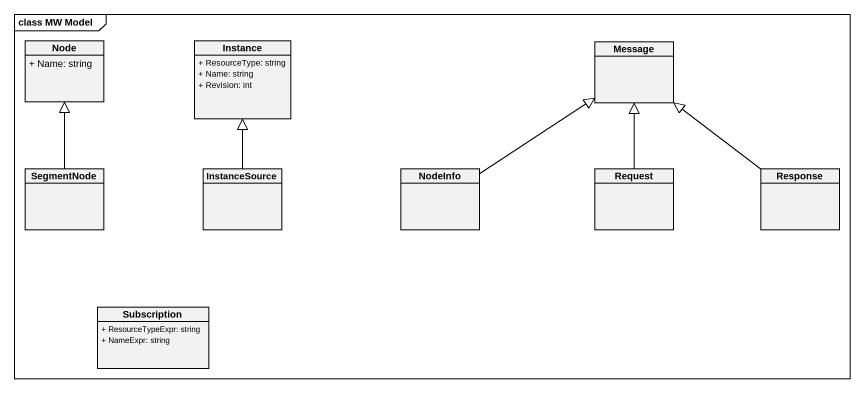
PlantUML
@startuml
mainframe class MW Model
hide circle
hide empty members
skinparam classAttributeIconSize 0
class "Node" as Node_ {
  + Name: string
}
class Instance {
  + ResourceType: string
  + Name: string
  + Revision: int
}
class Message
class SegmentNode
class InstanceSource
class NodeInfo
class Request
class Response
class Subscription {
  + ResourceTypeExpr: string
  + NameExpr: string
}
SegmentNode -up-|> Node_
InstanceSource -up-|> Instance
NodeInfo -up-|> Message
Request -up-|> Message
Response -up-|> Message
@enduml
